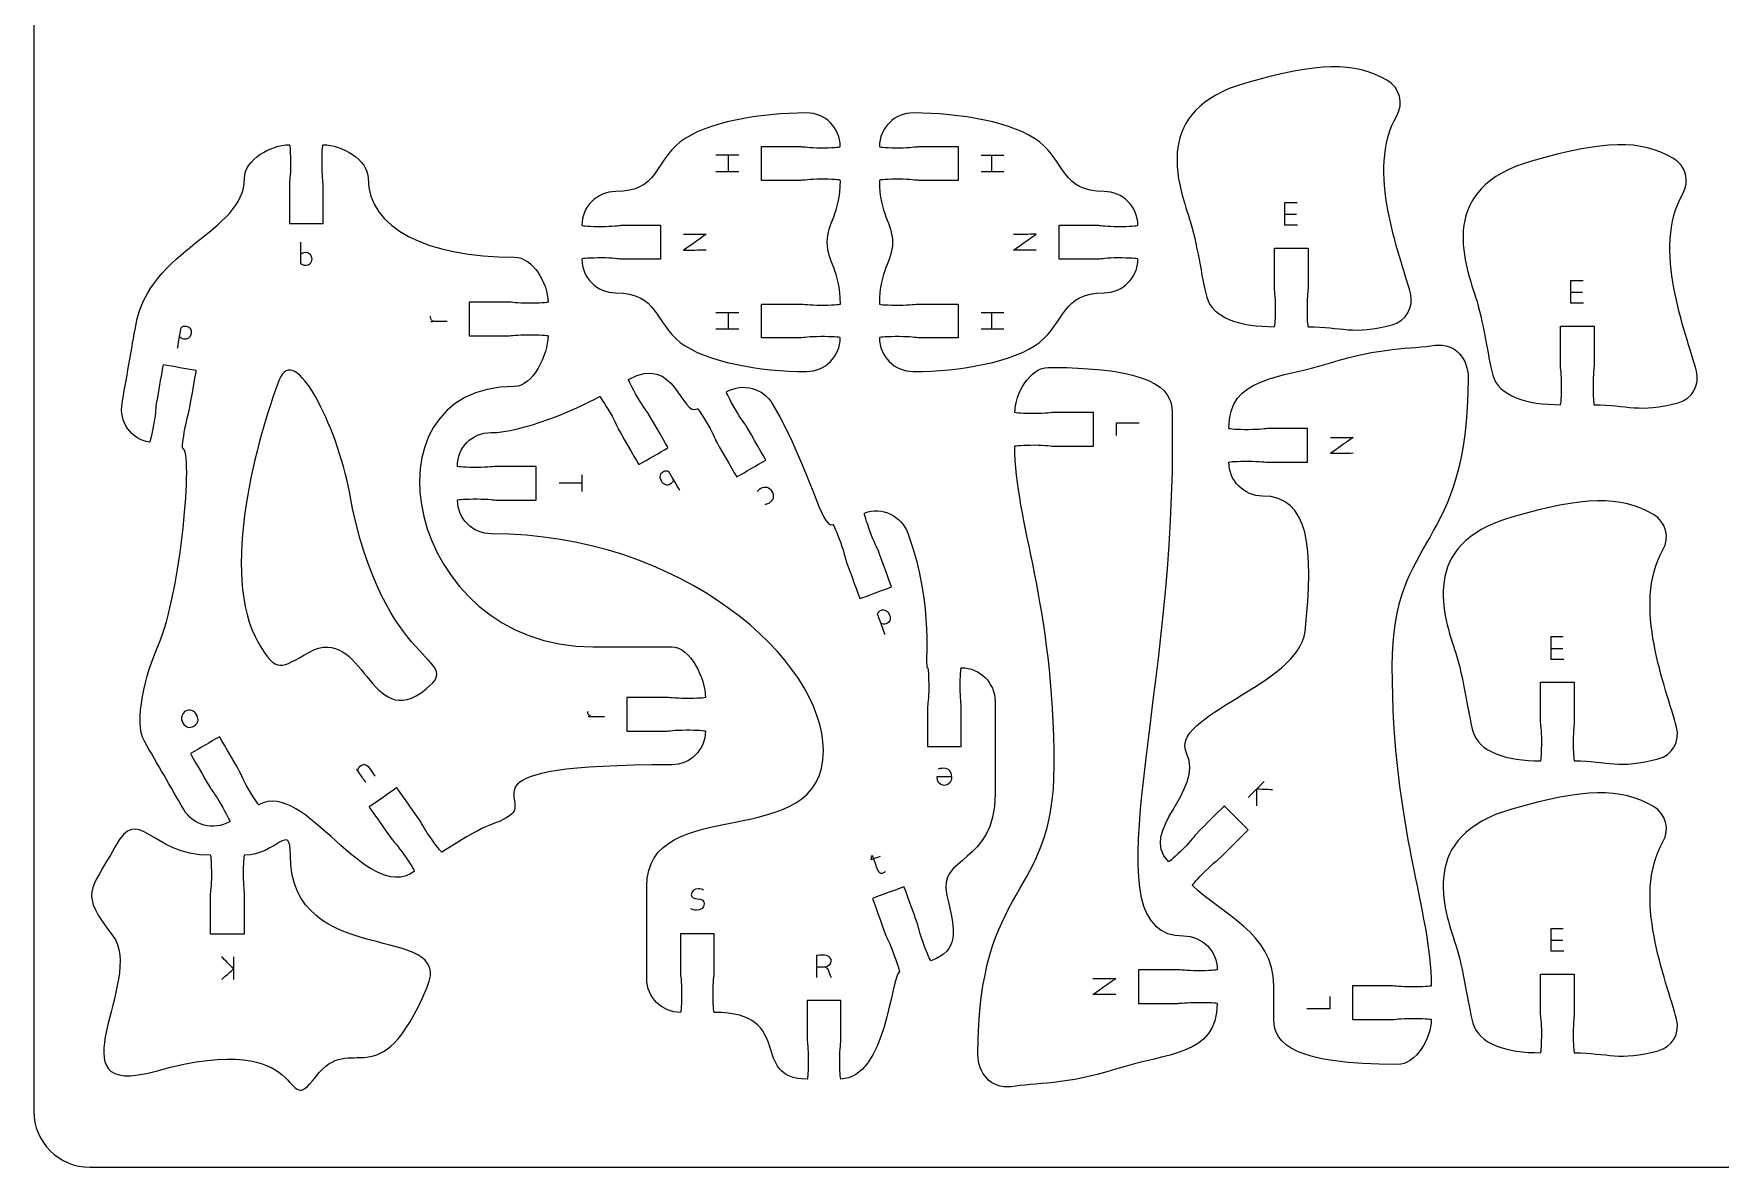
# Model space of a CAD drawing. Extents: x 0 to 300, y 0 to 300.
# Drawn here: x 0 to 150, y 0.1 to 100.9 of the extents above; entities that cross this region are included whole.
import ezdxf

# ---------------------------------------------------------------- set-up
doc = ezdxf.new("R2010")
doc.units = 0
doc.header["$MEASUREMENT"] = 0
doc.layers.add('DEFAULT', color=7, linetype='CONTINUOUS')

msp = doc.modelspace()

# ---------------------------------------------------------------- linework, layer by layer
at = {"layer": 'DEFAULT', "color": 250}
for points in [[(60.68, 90.15), (62.7, 90.15)], [(61.76, 90.15), (61.76, 88.64)], [(84.25, 90.14), (86.27, 90.14)], [(85.2, 88.64), (85.2, 90.14)], [(62.7, 88.64), (60.68, 88.64)], [(86.27, 88.64), (84.25, 88.64)], [(112.41, 83.9), (111.28, 83.9), (111.28, 85.92), (112.37, 85.92)], [(112.32, 84.85), (111.28, 84.85)], [(137.85, 76.96), (136.72, 76.96), (136.72, 78.98), (137.81, 78.98)], [(137.76, 77.91), (136.72, 77.91)], [(60.68, 76.14), (62.7, 76.14)], [(61.76, 76.14), (61.76, 74.64)], [(84.25, 76.14), (86.27, 76.14)], [(85.2, 74.64), (85.2, 76.14)], [(62.7, 74.64), (60.68, 74.64)], [(86.27, 74.64), (84.25, 74.64)], [(96.29, 65.18), (96.29, 66.31), (98.31, 66.31)], [(48.75, 61.7), (48.75, 60.2)], [(48.75, 60.95), (46.72, 60.95)], [(136.09, 45.28), (134.95, 45.28), (134.95, 47.3), (136.04, 47.3)], [(136, 46.23), (134.95, 46.23)], [(108.01, 32.98), (109.44, 34.41)], [(136.09, 19.31), (134.95, 19.31), (134.95, 21.34), (136.04, 21.34)], [(136, 20.26), (134.95, 20.26)], [(17.76, 18.82), (17.76, 16.8)], [(115.26, 15.3), (115.26, 14.18), (113.24, 14.18)]]:
    msp.add_lwpolyline(points, dxfattribs=at)
at = {"layer": 'DEFAULT', "color": 1}
for points, knots in [([(295, 0.1), (198.33, 0.1), (101.67, 0.1), (5, 0.1), (2.25, 0.1), (0, 2.35), (0, 5.1), (0, 101.77), (0, 198.43), (0, 295.1), (0, 297.85), (2.25, 300.1), (5, 300.1), (101.67, 300.1), (198.33, 300.1), (295, 300.1), (297.75, 300.1), (300, 297.85), (300, 295.1), (300, 198.43), (300, 101.77), (300, 5.1), (300, 2.35), (297.75, 0.1), (295, 0.1)], [0, 0, 0, 0, 822.047, 822.047, 822.047, 823.047, 823.047, 823.047, 1645.094, 1645.094, 1645.094, 1646.094, 1646.094, 1646.094, 2468.141, 2468.141, 2468.141, 2469.141, 2469.141, 2469.141, 3291.188, 3291.188, 3291.188, 3292.188, 3292.188, 3292.188, 3292.188]), ([(120.82, 75.04), (117.33, 74.11), (116.34, 74.87), (113.34, 74.87), (113.29, 74.87), (113.24, 75.65), (113.25, 76.62), (113.25, 77.59), (113.34, 78.2), (113.34, 78.37), (113.35, 79.24), (113.35, 81.87), (113.35, 81.87), (112.35, 81.87), (111.35, 81.87), (110.35, 81.87), (110.35, 81.87), (110.34, 79.24), (110.34, 78.37), (110.35, 78.2), (110.45, 77.59), (110.44, 76.62), (110.45, 75.66), (110.4, 74.88), (110.34, 74.87), (107.34, 74.87), (104.82, 75.65), (104.33, 77.5), (103.86, 79.24), (103.48, 82.39), (102.8, 84.44), (101.73, 87.71), (99.43, 94.16), (107.78, 96.54), (114.27, 98.39), (117.42, 98.49), (120.39, 96.77), (121.49, 96.14), (121.86, 94.74), (121.23, 93.64), (118.43, 88.78), (121.51, 81.36), (122.44, 77.86), (122.77, 76.63), (122.05, 75.37), (120.82, 75.04)], [1, 1, 1, 1, 2, 2, 2, 3, 3, 3, 4, 4, 4, 5, 5, 5, 13.498, 13.498, 13.498, 14.498, 14.498, 14.498, 15.498, 15.498, 15.498, 16.498, 16.498, 16.498, 17.498, 17.498, 17.498, 18.498, 18.498, 18.498, 19.498, 19.498, 19.498, 20.498, 20.498, 20.498, 21.498, 21.498, 21.498, 22.498, 22.498, 22.498, 23.498, 23.498, 23.498, 23.498]), ([(71.73, 90.89), (71.73, 90.84), (70.95, 90.79), (69.99, 90.79), (69.02, 90.79), (68.41, 90.89), (68.24, 90.89), (67.36, 90.89), (64.73, 90.89), (64.73, 90.89), (64.73, 89.89), (64.73, 88.89), (64.73, 87.89), (64.73, 87.89), (67.36, 87.89), (68.23, 87.89), (68.41, 87.89), (69.02, 87.99), (69.99, 87.99), (70.95, 87.99), (71.73, 87.95), (71.74, 87.89), (71.73, 84.85), (70.57, 84.11), (70.57, 82.39), (70.57, 80.67), (71.73, 79.93), (71.74, 76.89), (71.74, 76.84), (70.95, 76.79), (69.99, 76.79), (69.02, 76.79), (68.41, 76.89), (68.23, 76.89), (67.36, 76.89), (64.74, 76.89), (64.74, 76.89), (64.74, 75.89), (64.74, 74.89), (64.73, 73.89), (64.73, 73.89), (67.36, 73.89), (68.24, 73.89), (68.41, 73.89), (69.02, 73.99), (69.99, 73.99), (70.95, 73.99), (71.73, 73.95), (71.73, 73.89), (71.73, 72.23), (70.39, 70.89), (68.74, 70.89), (64.57, 70.89), (59.76, 71.73), (57.5, 73.48), (55.24, 75.23), (55.53, 77.89), (51.75, 77.89), (50.1, 77.89), (48.75, 79.23), (48.75, 80.89), (48.75, 80.94), (49.53, 80.99), (50.5, 80.99), (51.47, 80.99), (52.08, 80.89), (52.25, 80.89), (53.13, 80.89), (55.75, 80.89), (55.75, 80.89), (55.75, 81.89), (55.75, 82.89), (55.75, 83.89), (55.75, 83.89), (53.13, 83.89), (52.25, 83.89), (52.08, 83.89), (51.47, 83.79), (50.5, 83.79), (49.53, 83.79), (48.75, 83.83), (48.75, 83.89), (48.75, 85.55), (50.09, 86.89), (51.76, 86.89), (55.54, 86.89), (55.25, 89.56), (57.5, 91.31), (59.76, 93.06), (64.57, 93.89), (68.74, 93.89), (70.39, 93.89), (71.74, 92.55), (71.73, 90.89)], [1, 1, 1, 1, 2, 2, 2, 3, 3, 3, 4, 4, 4, 12.5, 12.5, 12.5, 13.5, 13.5, 13.5, 14.5, 14.5, 14.5, 15.5, 15.5, 15.5, 16.5, 16.5, 16.5, 17.5, 17.5, 17.5, 18.5, 18.5, 18.5, 19.5, 19.5, 19.5, 20.5, 20.5, 20.5, 29.007003, 29.007003, 29.007003, 30.007003, 30.007003, 30.007003, 31.007003, 31.007003, 31.007003, 32.007003, 32.007003, 32.007003, 33.007003, 33.007003, 33.007003, 34.007003, 34.007003, 34.007003, 35.007003, 35.007003, 35.007003, 36.007003, 36.007003, 36.007003, 37.007003, 37.007003, 37.007003, 38.007003, 38.007003, 38.007003, 39.007003, 39.007003, 39.007003, 47.521003, 47.521003, 47.521003, 48.521003, 48.521003, 48.521003, 49.521003, 49.521003, 49.521003, 50.521003, 50.521003, 50.521003, 51.535003, 51.535003, 51.535003, 52.535003, 52.535003, 52.535003, 53.535003, 53.535003, 53.535003, 54.535003, 54.535003, 54.535003, 54.535003]), ([(75.22, 73.89), (75.22, 73.95), (76, 73.99), (76.97, 73.99), (77.93, 73.99), (78.54, 73.89), (78.71, 73.89), (79.59, 73.89), (82.22, 73.89), (82.22, 73.89), (82.22, 74.89), (82.22, 75.89), (82.22, 76.89), (82.22, 76.89), (79.59, 76.89), (78.72, 76.89), (78.54, 76.89), (77.93, 76.79), (76.97, 76.79), (76, 76.79), (75.22, 76.83), (75.21, 76.89), (75.22, 79.93), (76.38, 80.67), (76.38, 82.39), (76.38, 84.11), (75.22, 84.85), (75.21, 87.89), (75.21, 87.95), (76, 87.99), (76.97, 87.99), (77.93, 87.99), (78.54, 87.89), (78.72, 87.89), (79.59, 87.89), (82.21, 87.89), (82.21, 87.89), (82.22, 88.89), (82.22, 89.89), (82.22, 90.89), (82.22, 90.89), (79.59, 90.89), (78.71, 90.89), (78.54, 90.89), (77.93, 90.79), (76.97, 90.79), (76, 90.79), (75.22, 90.84), (75.22, 90.89), (75.22, 92.55), (76.56, 93.89), (78.22, 93.89), (82.38, 93.89), (87.19, 93.06), (89.45, 91.31), (91.71, 89.56), (91.42, 86.89), (95.2, 86.9), (96.85, 86.9), (98.2, 85.55), (98.2, 83.9), (98.2, 83.84), (97.42, 83.79), (96.45, 83.79), (95.48, 83.79), (94.87, 83.89), (94.7, 83.89), (93.82, 83.9), (91.2, 83.9), (91.2, 83.9), (91.2, 82.89), (91.2, 81.89), (91.2, 80.89), (91.2, 80.89), (93.83, 80.89), (94.7, 80.89), (94.87, 80.89), (95.48, 80.99), (96.45, 80.99), (97.42, 80.99), (98.2, 80.95), (98.2, 80.89), (98.2, 79.24), (96.86, 77.89), (95.2, 77.89), (91.42, 77.89), (91.71, 75.23), (89.45, 73.48), (87.19, 71.73), (82.38, 70.89), (78.22, 70.89), (76.56, 70.89), (75.21, 72.23), (75.22, 73.89)], [1, 1, 1, 1, 2, 2, 2, 3, 3, 3, 4, 4, 4, 12.5, 12.5, 12.5, 13.5, 13.5, 13.5, 14.5, 14.5, 14.5, 15.5, 15.5, 15.5, 16.5, 16.5, 16.5, 17.5, 17.5, 17.5, 18.5, 18.5, 18.5, 19.5, 19.5, 19.5, 20.5, 20.5, 20.5, 29.007003, 29.007003, 29.007003, 30.007003, 30.007003, 30.007003, 31.007003, 31.007003, 31.007003, 32.007003, 32.007003, 32.007003, 33.007003, 33.007003, 33.007003, 34.007003, 34.007003, 34.007003, 35.007003, 35.007003, 35.007003, 36.007003, 36.007003, 36.007003, 37.007003, 37.007003, 37.007003, 38.007003, 38.007003, 38.007003, 39.007003, 39.007003, 39.007003, 47.521003, 47.521003, 47.521003, 48.521003, 48.521003, 48.521003, 49.521003, 49.521003, 49.521003, 50.521003, 50.521003, 50.521003, 51.535003, 51.535003, 51.535003, 52.535003, 52.535003, 52.535003, 53.535003, 53.535003, 53.535003, 54.535003, 54.535003, 54.535003, 54.535003]), ([(146.26, 68.11), (142.77, 67.17), (141.78, 67.93), (138.78, 67.93), (138.73, 67.93), (138.68, 68.72), (138.69, 69.68), (138.69, 70.65), (138.78, 71.26), (138.78, 71.44), (138.79, 72.31), (138.79, 74.93), (138.79, 74.93), (137.79, 74.93), (136.79, 74.93), (135.79, 74.93), (135.79, 74.93), (135.78, 72.31), (135.78, 71.43), (135.79, 71.26), (135.89, 70.65), (135.89, 69.68), (135.89, 68.72), (135.84, 67.95), (135.78, 67.93), (132.78, 67.93), (130.26, 68.71), (129.77, 70.57), (129.3, 72.31), (128.92, 75.45), (128.24, 77.51), (127.17, 80.77), (124.87, 87.23), (133.22, 89.61), (139.71, 91.46), (142.86, 91.55), (145.83, 89.84), (146.93, 89.2), (147.3, 87.8), (146.67, 86.7), (143.87, 81.84), (146.95, 74.42), (147.88, 70.92), (148.21, 69.69), (147.49, 68.43), (146.26, 68.11)], [1, 1, 1, 1, 2, 2, 2, 3, 3, 3, 4, 4, 4, 5, 5, 5, 13.499, 13.499, 13.499, 14.499, 14.499, 14.499, 15.499, 15.499, 15.499, 16.499, 16.499, 16.499, 17.499, 17.499, 17.499, 18.499, 18.499, 18.499, 19.499, 19.499, 19.499, 20.499, 20.499, 20.499, 21.499, 21.499, 21.499, 22.499, 22.499, 22.499, 23.499, 23.499, 23.499, 23.499]), ([(10.29, 64.59), (10.35, 64.59), (10.52, 65.35), (10.69, 66.3), (10.86, 67.25), (10.86, 67.87), (10.9, 68.04), (11.05, 68.9), (11.5, 71.48), (11.5, 71.48), (12.49, 71.31), (13.47, 71.14), (14.46, 70.97), (14.46, 70.97), (14, 68.38), (13.85, 67.52), (13.82, 67.35), (13.62, 66.76), (13.45, 65.81), (13.28, 64.86), (13.19, 64.08), (13.24, 64.07), (14.24, 63.9), (13.08, 51.08), (11.09, 46.58), (9.96, 44.03), (8.86, 39.69), (9.84, 38), (11, 35.98), (12.17, 33.96), (13.34, 31.93), (14.17, 30.5), (16, 30.01), (17.43, 30.84), (17.48, 30.87), (17.13, 31.56), (16.65, 32.4), (16.16, 33.24), (15.77, 33.72), (15.68, 33.87), (15.25, 34.63), (13.93, 36.9), (13.93, 36.9), (14.8, 37.4), (15.67, 37.9), (16.53, 38.4), (16.53, 38.4), (17.85, 36.13), (18.28, 35.37), (18.37, 35.22), (18.59, 34.64), (19.07, 33.8), (19.55, 32.96), (19.98, 32.31), (20.03, 32.34), (24.14, 34.71), (29.53, 23.4), (33.85, 26.41), (33.9, 26.45), (33.49, 27.11), (32.93, 27.91), (32.38, 28.7), (31.95, 29.14), (31.85, 29.28), (31.35, 30), (29.84, 32.15), (29.84, 32.15), (30.66, 32.72), (31.48, 33.29), (32.3, 33.87), (32.3, 33.87), (33.8, 31.72), (34.31, 31), (34.41, 30.86), (34.67, 30.3), (35.23, 29.51), (35.78, 28.72), (36.27, 28.1), (36.31, 28.14), (41.11, 31.21), (40.6, 30.28), (42.32, 31.37), (44.54, 32.79), (37.18, 35.9), (56.74, 35.9), (58.39, 35.9), (59.74, 37.24), (59.74, 38.9), (59.74, 38.95), (58.96, 39), (57.99, 39), (57.02, 39), (56.41, 38.9), (56.24, 38.9), (55.07, 38.9), (53.91, 38.9), (52.74, 38.9), (52.74, 39.9), (52.74, 40.9), (52.74, 41.9), (53.91, 41.9), (55.07, 41.9), (56.24, 41.9), (56.41, 41.9), (57.02, 41.8), (57.99, 41.8), (58.96, 41.8), (59.74, 41.84), (59.74, 41.9), (59.74, 43.56), (58.39, 46.4), (56.74, 46.4), (54.4, 46.4), (52.07, 46.4), (49.74, 46.4), (32.96, 46.4), (28.74, 69.56), (42.74, 69.56), (44.4, 69.56), (45.74, 72.4), (45.74, 74.06), (45.74, 74.12), (44.95, 74.16), (43.99, 74.16), (43.02, 74.16), (42.41, 74.06), (42.24, 74.06), (41.07, 74.06), (39.9, 74.06), (38.74, 74.06), (38.74, 75.06), (38.74, 76.06), (38.74, 77.06), (39.9, 77.06), (41.07, 77.06), (42.24, 77.06), (42.41, 77.06), (43.02, 76.96), (43.99, 76.96), (44.95, 76.96), (45.74, 77.01), (45.74, 77.06), (45.74, 78.72), (44.4, 81.06), (42.74, 81.06), (35, 81.06), (29.74, 83.64), (29.74, 88.06), (29.74, 89.72), (27.4, 91.06), (25.74, 91.06), (25.68, 91.06), (25.64, 90.28), (25.64, 89.31), (25.64, 88.34), (25.74, 87.73), (25.74, 87.56), (25.74, 86.39), (25.74, 85.23), (25.74, 84.06), (24.74, 84.06), (23.74, 84.06), (22.74, 84.06), (22.74, 85.23), (22.74, 86.39), (22.74, 87.56), (22.74, 87.73), (22.84, 88.34), (22.84, 89.31), (22.84, 90.28), (22.79, 91.06), (22.74, 91.06), (21.08, 91.06), (18.74, 89.72), (18.74, 88.06), (18.74, 83.24), (10.28, 81.86), (9.07, 74.96), (8.77, 73.24), (8.16, 69.79), (7.86, 68.07), (7.57, 66.43), (8.65, 64.88), (10.29, 64.59)], [1, 1, 1, 1, 2, 2, 2, 3, 3, 3, 4, 4, 4, 12.507955, 12.507955, 12.507955, 13.507955, 13.507955, 13.507955, 14.507955, 14.507955, 14.507955, 15.507955, 15.507955, 15.507955, 16.507955, 16.507955, 16.507955, 17.507955, 17.507955, 17.507955, 37.354932, 37.354932, 37.354932, 38.354932, 38.354932, 38.354932, 39.354932, 39.354932, 39.354932, 40.354932, 40.354932, 40.354932, 41.354932, 41.354932, 41.354932, 49.86754, 49.86754, 49.86754, 50.86754, 50.86754, 50.86754, 51.86754, 51.86754, 51.86754, 52.86754, 52.86754, 52.86754, 53.86754, 53.86754, 53.86754, 54.86754, 54.86754, 54.86754, 55.86754, 55.86754, 55.86754, 56.86754, 56.86754, 56.86754, 65.377476, 65.377476, 65.377476, 66.377476, 66.377476, 66.377476, 67.377476, 67.377476, 67.377476, 68.377476, 68.377476, 68.377476, 69.377476, 69.377476, 69.377476, 70.377476, 70.377476, 70.377476, 71.377476, 71.377476, 71.377476, 72.377476, 72.377476, 72.377476, 73.377476, 73.377476, 73.377476, 83.297476, 83.297476, 83.297476, 91.807476, 91.807476, 91.807476, 101.727476, 101.727476, 101.727476, 102.727476, 102.727476, 102.727476, 103.727476, 103.727476, 103.727476, 104.727476, 104.727476, 104.727476, 124.567476, 124.567476, 124.567476, 125.567476, 125.567476, 125.567476, 126.567476, 126.567476, 126.567476, 127.567476, 127.567476, 127.567476, 128.567476, 128.567476, 128.567476, 138.487476, 138.487476, 138.487476, 146.987476, 146.987476, 146.987476, 156.907476, 156.907476, 156.907476, 157.907476, 157.907476, 157.907476, 158.907476, 158.907476, 158.907476, 159.907476, 159.907476, 159.907476, 160.907476, 160.907476, 160.907476, 161.907476, 161.907476, 161.907476, 162.907476, 162.907476, 162.907476, 163.907476, 163.907476, 163.907476, 173.827476, 173.827476, 173.827476, 182.337476, 182.337476, 182.337476, 192.257476, 192.257476, 192.257476, 193.257476, 193.257476, 193.257476, 194.257476, 194.257476, 194.257476, 195.257476, 195.257476, 195.257476, 196.257476, 196.257476, 196.257476, 197.257476, 197.257476, 197.257476, 198.257476, 198.257476, 198.257476, 198.257476]), ([(21.83, 70.14), (23.18, 73.62), (26.99, 66.02), (28.07, 60.18), (31.07, 43.97), (38.47, 45.6), (34.91, 42.66), (29.84, 38.49), (29.37, 48.64), (24.47, 45.9), (21.96, 44.5), (21.62, 43.99), (20, 46.72), (16.41, 52.78), (19.98, 65.37), (21.83, 70.14)], [1, 1, 1, 1, 2, 2, 2, 3, 3, 3, 4, 4, 4, 5, 5, 5, 6, 6, 6, 6]), ([(50.31, 68.67), (48.24, 67.47), (43.34, 65.45), (40.69, 65.45), (38.92, 65.45), (37.69, 64.11), (37.69, 62.45), (37.69, 62.4), (38.47, 62.35), (39.44, 62.35), (40.41, 62.35), (41.02, 62.45), (41.19, 62.45), (42.36, 62.45), (43.53, 62.45), (44.69, 62.45), (44.69, 61.45), (44.69, 60.45), (44.69, 59.45), (43.53, 59.45), (42.36, 59.45), (41.19, 59.45), (41.02, 59.45), (40.41, 59.55), (39.44, 59.55), (38.47, 59.55), (37.69, 59.51), (37.69, 59.45), (37.69, 57.79), (39.04, 56.45), (40.69, 56.45), (57.69, 56.45), (70.23, 45.19), (70.23, 37.17), (70.23, 27.79), (54.52, 33.6), (54.52, 25.05), (54.52, 22.33), (54.52, 19.6), (54.52, 16.88), (54.52, 15.22), (55.87, 13.88), (57.52, 13.88), (57.58, 13.88), (57.62, 14.67), (57.62, 15.63), (57.62, 16.6), (57.52, 17.21), (57.52, 17.38), (57.52, 18.55), (57.52, 19.71), (57.52, 20.88), (58.52, 20.88), (59.52, 20.88), (60.52, 20.88), (60.52, 19.71), (60.52, 18.55), (60.52, 17.38), (60.52, 17.21), (60.42, 16.6), (60.42, 15.63), (60.42, 14.67), (60.47, 13.88), (60.52, 13.88), (67.83, 13.88), (63.56, 7.94), (68.79, 7.94), (68.84, 7.94), (68.89, 8.72), (68.89, 9.69), (68.89, 10.66), (68.79, 11.27), (68.79, 11.44), (68.79, 12.32), (68.79, 14.94), (68.79, 14.94), (69.79, 14.94), (70.79, 14.94), (71.79, 14.94), (71.79, 14.94), (71.79, 12.32), (71.79, 11.44), (71.79, 11.27), (71.69, 10.66), (71.69, 9.69), (71.69, 8.72), (71.73, 7.94), (71.79, 7.94), (75.76, 7.94), (76.31, 17.2), (76.98, 17.45), (77.03, 17.46), (76.81, 18.21), (76.48, 19.12), (76.15, 20.03), (75.84, 20.57), (75.78, 20.73), (75.48, 21.56), (74.59, 24.02), (74.59, 24.02), (75.53, 24.36), (76.47, 24.71), (77.41, 25.05), (77.41, 25.05), (78.31, 22.58), (78.6, 21.76), (78.66, 21.59), (78.78, 20.99), (79.11, 20.08), (79.44, 19.17), (79.75, 18.45), (79.8, 18.47), (82.26, 19.36), (82.02, 20.98), (81.21, 24.29), (80.33, 27.88), (85.5, 26.96), (85.5, 33.31), (85.5, 36.05), (85.5, 38.79), (85.5, 41.54), (85.5, 43.19), (84.16, 44.54), (82.5, 44.54), (82.44, 44.54), (82.4, 43.75), (82.4, 42.79), (82.4, 41.82), (82.5, 41.21), (82.5, 41.04), (82.5, 39.87), (82.5, 38.7), (82.5, 37.54), (81.5, 37.54), (80.5, 37.54), (79.5, 37.54), (79.5, 38.7), (79.5, 39.87), (79.5, 41.04), (79.5, 41.21), (79.6, 41.82), (79.6, 42.79), (79.6, 43.75), (79.55, 44.54), (79.5, 44.54), (79.13, 44.54), (80.18, 49.79), (77.74, 56.51), (77.17, 58.06), (75.45, 58.87), (73.89, 58.3), (73.84, 58.28), (74.07, 57.53), (74.4, 56.62), (74.73, 55.71), (75.03, 55.17), (75.09, 55.01), (75.39, 54.19), (76.29, 51.72), (76.29, 51.72), (75.35, 51.38), (74.41, 51.03), (73.47, 50.69), (73.47, 50.69), (72.57, 53.16), (72.27, 53.98), (72.21, 54.14), (72.1, 54.75), (71.77, 55.66), (71.43, 56.57), (71.13, 57.29), (71.07, 57.27), (70.01, 56.88), (69.22, 61.92), (65.72, 67.98), (64.89, 69.41), (63.06, 69.91), (61.62, 69.08), (61.57, 69.05), (61.92, 68.35), (62.41, 67.51), (62.89, 66.67), (63.28, 66.2), (63.37, 66.04), (63.81, 65.29), (65.12, 63.01), (65.12, 63.01), (64.25, 62.51), (63.39, 62.01), (62.52, 61.51), (62.52, 61.51), (61.21, 63.79), (60.77, 64.54), (60.68, 64.7), (60.47, 65.27), (59.98, 66.11), (59.5, 66.95), (59.07, 67.6), (59.02, 67.58), (57.59, 66.75), (57.06, 72.57), (52.91, 70.17), (52.86, 70.14), (53.21, 69.44), (53.7, 68.61), (54.18, 67.77), (54.57, 67.29), (54.66, 67.14), (55.1, 66.38), (56.41, 64.11), (56.41, 64.11), (55.55, 63.61), (54.68, 63.11), (53.81, 62.61), (53.81, 62.61), (52.5, 64.88), (52.06, 65.64), (51.97, 65.79), (51.76, 66.37), (51.27, 67.2), (50.79, 68.04), (50.36, 68.7), (50.31, 68.67)], [1, 1, 1, 1, 2, 2, 2, 3, 3, 3, 4, 4, 4, 5, 5, 5, 14.92, 14.92, 14.92, 23.42, 23.42, 23.42, 33.34, 33.34, 33.34, 34.34, 34.34, 34.34, 35.34, 35.34, 35.34, 36.34, 36.34, 36.34, 37.34, 37.34, 37.34, 38.34, 38.34, 38.34, 61.49, 61.49, 61.49, 62.49, 62.49, 62.49, 63.49, 63.49, 63.49, 64.49, 64.49, 64.49, 74.41, 74.41, 74.41, 82.91, 82.91, 82.91, 92.83, 92.83, 92.83, 93.83, 93.83, 93.83, 94.83, 94.83, 94.83, 95.83, 95.83, 95.83, 96.83, 96.83, 96.83, 97.83, 97.83, 97.83, 98.83, 98.83, 98.83, 107.33, 107.33, 107.33, 108.33, 108.33, 108.33, 109.33, 109.33, 109.33, 110.33, 110.33, 110.33, 111.33, 111.33, 111.33, 112.33, 112.33, 112.33, 113.33, 113.33, 113.33, 114.33, 114.33, 114.33, 122.833423, 122.833423, 122.833423, 123.833423, 123.833423, 123.833423, 124.833423, 124.833423, 124.833423, 125.833423, 125.833423, 125.833423, 126.833423, 126.833423, 126.833423, 127.833423, 127.833423, 127.833423, 151.153423, 151.153423, 151.153423, 152.153423, 152.153423, 152.153423, 153.153423, 153.153423, 153.153423, 154.153423, 154.153423, 154.153423, 164.073423, 164.073423, 164.073423, 172.573423, 172.573423, 172.573423, 182.493423, 182.493423, 182.493423, 183.493423, 183.493423, 183.493423, 184.493423, 184.493423, 184.493423, 185.493423, 185.493423, 185.493423, 186.493423, 186.493423, 186.493423, 187.493423, 187.493423, 187.493423, 188.493423, 188.493423, 188.493423, 189.493423, 189.493423, 189.493423, 198.006243, 198.006243, 198.006243, 199.006243, 199.006243, 199.006243, 200.006243, 200.006243, 200.006243, 201.006243, 201.006243, 201.006243, 202.006243, 202.006243, 202.006243, 203.006243, 203.006243, 203.006243, 204.006243, 204.006243, 204.006243, 205.006243, 205.006243, 205.006243, 206.006243, 206.006243, 206.006243, 214.50519, 214.50519, 214.50519, 215.50519, 215.50519, 215.50519, 216.50519, 216.50519, 216.50519, 217.50519, 217.50519, 217.50519, 218.50519, 218.50519, 218.50519, 219.50519, 219.50519, 219.50519, 220.50519, 220.50519, 220.50519, 221.50519, 221.50519, 221.50519, 230.00887, 230.00887, 230.00887, 231.00887, 231.00887, 231.00887, 232.00887, 232.00887, 232.00887, 233.00887, 233.00887, 233.00887, 233.00887]), ([(127.58, 70.35), (127.58, 71.94), (126.49, 73.46), (124.63, 73.22), (122.64, 72.91), (119.55, 73.02), (115.34, 71.67), (110.82, 70.2), (106.3, 70.51), (106.3, 65.81), (106.3, 65.76), (107.08, 65.71), (108.05, 65.71), (109.01, 65.71), (109.62, 65.81), (109.8, 65.81), (110.96, 65.81), (112.13, 65.81), (113.3, 65.81), (113.3, 64.81), (113.3, 63.81), (113.3, 62.81), (112.13, 62.81), (110.96, 62.81), (109.8, 62.81), (109.62, 62.81), (109.01, 62.91), (108.05, 62.91), (107.08, 62.91), (106.3, 62.87), (106.3, 62.81), (106.3, 61.16), (107.64, 59.81), (109.29, 59.81), (113.44, 59.81), (113.88, 55.22), (113.07, 47.76), (112.54, 43.01), (100.92, 40.29), (102.54, 36.93), (104.15, 33.57), (98.19, 30.03), (100.94, 27.29), (100.98, 27.25), (101.56, 27.77), (102.25, 28.45), (102.93, 29.14), (103.29, 29.64), (103.41, 29.76), (104.03, 30.38), (105.89, 32.24), (105.89, 32.24), (106.59, 31.53), (107.3, 30.82), (108.01, 30.11), (108.01, 30.11), (106.15, 28.26), (105.53, 27.64), (105.41, 27.52), (104.91, 27.16), (104.23, 26.47), (103.54, 25.79), (103.02, 25.2), (103.06, 25.16), (105.62, 22.61), (110.29, 20.98), (110.29, 16.24), (110.29, 15.24), (110.29, 14.24), (110.29, 13.24), (110.29, 11.03), (112.23, 9.24), (121.29, 9.24), (122.95, 9.24), (124.29, 11.58), (124.29, 13.24), (124.29, 13.3), (123.51, 13.34), (122.54, 13.34), (121.58, 13.34), (120.97, 13.24), (120.8, 13.24), (119.63, 13.24), (118.46, 13.24), (117.3, 13.24), (117.3, 14.24), (117.3, 15.24), (117.3, 16.24), (118.46, 16.24), (119.63, 16.24), (120.8, 16.24), (120.97, 16.24), (121.58, 16.14), (122.54, 16.14), (123.51, 16.14), (124.29, 16.19), (124.29, 16.24), (124.29, 23), (120.8, 30.1), (120.8, 44.67), (120.8, 56.62), (127.58, 54.89), (127.58, 70.35)], [1, 1, 1, 1, 2, 2, 2, 3, 3, 3, 4, 4, 4, 5, 5, 5, 6, 6, 6, 15.92, 15.92, 15.92, 24.42, 24.42, 24.42, 34.34, 34.34, 34.34, 35.34, 35.34, 35.34, 36.34, 36.34, 36.34, 37.34, 37.34, 37.34, 38.34, 38.34, 38.34, 39.34, 39.34, 39.34, 40.34, 40.34, 40.34, 41.34, 41.34, 41.34, 42.34, 42.34, 42.34, 43.34, 43.34, 43.34, 51.853566, 51.853566, 51.853566, 52.853566, 52.853566, 52.853566, 53.853566, 53.853566, 53.853566, 54.853566, 54.853566, 54.853566, 55.853566, 55.853566, 55.853566, 64.363566, 64.363566, 64.363566, 65.363566, 65.363566, 65.363566, 66.363566, 66.363566, 66.363566, 67.363566, 67.363566, 67.363566, 68.363566, 68.363566, 68.363566, 78.283566, 78.283566, 78.283566, 86.793566, 86.793566, 86.793566, 96.713566, 96.713566, 96.713566, 97.713566, 97.713566, 97.713566, 98.713566, 98.713566, 98.713566, 99.713566, 99.713566, 99.713566, 100.713566, 100.713566, 100.713566, 100.713566]), ([(83.98, 10.14), (83.98, 8.55), (85.07, 7.03), (86.93, 7.27), (88.91, 7.58), (92.01, 7.46), (96.21, 8.82), (100.74, 10.29), (105.26, 9.98), (105.26, 14.68), (105.26, 14.73), (104.48, 14.77), (103.51, 14.77), (102.54, 14.77), (101.94, 14.68), (101.76, 14.68), (100.59, 14.68), (99.43, 14.68), (98.26, 14.68), (98.26, 15.68), (98.26, 16.67), (98.26, 17.67), (99.43, 17.67), (100.59, 17.67), (101.76, 17.67), (101.94, 17.67), (102.54, 17.58), (103.51, 17.58), (104.48, 17.58), (105.26, 17.62), (105.26, 17.67), (105.26, 19.33), (103.92, 20.68), (102.26, 20.68), (93.72, 20.68), (101.26, 40.16), (101.26, 64.24), (101.26, 65.25), (101.26, 66.25), (101.26, 67.25), (101.26, 69.46), (99.33, 71.25), (90.26, 71.25), (88.61, 71.25), (87.26, 68.9), (87.26, 67.25), (87.26, 67.19), (88.04, 67.14), (89.01, 67.14), (89.98, 67.14), (90.59, 67.25), (90.76, 67.25), (91.93, 67.25), (93.09, 67.25), (94.26, 67.25), (94.26, 66.25), (94.26, 65.25), (94.26, 64.24), (93.09, 64.24), (91.93, 64.24), (90.76, 64.24), (90.59, 64.24), (89.98, 64.35), (89.01, 64.35), (88.04, 64.35), (87.26, 64.3), (87.26, 64.24), (87.26, 57.49), (90.76, 50.39), (90.76, 35.82), (90.76, 23.87), (83.98, 25.6), (83.98, 10.14)], [1, 1, 1, 1, 2, 2, 2, 3, 3, 3, 4, 4, 4, 5, 5, 5, 6, 6, 6, 15.92, 15.92, 15.92, 24.42, 24.42, 24.42, 34.34, 34.34, 34.34, 35.34, 35.34, 35.34, 36.34, 36.34, 36.34, 37.34, 37.34, 37.34, 38.34, 38.34, 38.34, 46.85, 46.85, 46.85, 47.85, 47.85, 47.85, 48.85, 48.85, 48.85, 49.85, 49.85, 49.85, 50.85, 50.85, 50.85, 60.77, 60.77, 60.77, 69.28, 69.28, 69.28, 79.2, 79.2, 79.2, 80.2, 80.2, 80.2, 81.2, 81.2, 81.2, 82.2, 82.2, 82.2, 83.2, 83.2, 83.2, 83.2]), ([(144.49, 36.43), (141, 35.49), (140.02, 36.25), (137.02, 36.25), (136.96, 36.25), (136.92, 37.04), (136.92, 38), (136.92, 38.97), (137.02, 39.58), (137.02, 39.76), (137.02, 40.63), (137.02, 43.25), (137.02, 43.25), (136.02, 43.25), (135.02, 43.25), (134.02, 43.25), (134.02, 43.25), (134.02, 40.63), (134.02, 39.75), (134.02, 39.58), (134.12, 38.97), (134.12, 38), (134.12, 37.04), (134.07, 36.27), (134.02, 36.25), (131.02, 36.25), (128.5, 37.03), (128, 38.89), (127.53, 40.62), (127.15, 43.77), (126.48, 45.83), (125.4, 49.09), (123.1, 55.55), (131.46, 57.93), (137.94, 59.78), (141.09, 59.87), (144.06, 58.16), (145.16, 57.52), (145.54, 56.12), (144.9, 55.02), (142.1, 50.16), (145.18, 42.74), (146.12, 39.24), (146.45, 38.01), (145.72, 36.75), (144.49, 36.43)], [1, 1, 1, 1, 2, 2, 2, 3, 3, 3, 4, 4, 4, 5, 5, 5, 13.498, 13.498, 13.498, 14.498, 14.498, 14.498, 15.498, 15.498, 15.498, 16.498, 16.498, 16.498, 17.498, 17.498, 17.498, 18.498, 18.498, 18.498, 19.498, 19.498, 19.498, 20.498, 20.498, 20.498, 21.498, 21.498, 21.498, 22.498, 22.498, 22.498, 23.498, 23.498, 23.498, 23.498]), ([(144.49, 10.46), (141, 9.52), (140.02, 10.28), (137.02, 10.28), (136.96, 10.28), (136.92, 11.07), (136.92, 12.04), (136.92, 13), (137.02, 13.61), (137.02, 13.79), (137.02, 14.66), (137.02, 17.28), (137.02, 17.28), (136.02, 17.28), (135.02, 17.28), (134.02, 17.28), (134.02, 17.28), (134.02, 14.66), (134.02, 13.78), (134.02, 13.61), (134.12, 13), (134.12, 12.03), (134.12, 11.07), (134.07, 10.3), (134.02, 10.29), (131.02, 10.28), (128.5, 11.07), (128, 12.92), (127.53, 14.66), (127.15, 17.81), (126.48, 19.86), (125.4, 23.12), (123.1, 29.58), (131.46, 31.96), (137.94, 33.81), (141.09, 33.9), (144.06, 32.19), (145.16, 31.55), (145.54, 30.15), (144.9, 29.05), (142.1, 24.19), (145.18, 16.77), (146.12, 13.27), (146.45, 12.04), (145.72, 10.78), (144.49, 10.46)], [1, 1, 1, 1, 2, 2, 2, 3, 3, 3, 4, 4, 4, 5, 5, 5, 13.498, 13.498, 13.498, 14.498, 14.498, 14.498, 15.498, 15.498, 15.498, 16.498, 16.498, 16.498, 17.498, 17.498, 17.498, 18.498, 18.498, 18.498, 19.498, 19.498, 19.498, 20.498, 20.498, 20.498, 21.498, 21.498, 21.498, 22.498, 22.498, 22.498, 23.498, 23.498, 23.498, 23.498]), ([(7.21, 28.58), (9.39, 32.57), (10.26, 27.85), (15.73, 27.85), (15.79, 27.85), (15.83, 27.07), (15.83, 26.1), (15.83, 25.13), (15.73, 24.52), (15.73, 24.35), (15.73, 23.18), (15.73, 22.02), (15.73, 20.85), (16.73, 20.85), (17.73, 20.85), (18.73, 20.85), (18.73, 22.02), (18.73, 23.18), (18.73, 24.35), (18.73, 24.52), (18.63, 25.13), (18.63, 26.1), (18.63, 27.07), (18.68, 27.85), (18.73, 27.85), (21.6, 27.85), (22.83, 30.95), (22.83, 27.85), (22.83, 17.58), (37.49, 22), (35, 16.13), (30.68, 5.92), (28.29, 12.39), (25.09, 8.16), (21.88, 3.91), (25.09, 12.64), (10.88, 8.66), (1.28, 5.97), (10.01, 16.88), (7.02, 20.72), (4.03, 24.57), (5.02, 24.6), (7.21, 28.58)], [1, 1, 1, 1, 2, 2, 2, 3, 3, 3, 4, 4, 4, 13.92, 13.92, 13.92, 22.42, 22.42, 22.42, 32.34, 32.34, 32.34, 33.34, 33.34, 33.34, 34.34, 34.34, 34.34, 35.34, 35.34, 35.34, 36.34, 36.34, 36.34, 37.34, 37.34, 37.34, 38.34, 38.34, 38.34, 39.34, 39.34, 39.34, 40.34, 40.34, 40.34, 40.34])]:
    msp.add_open_spline(points, degree=3, knots=knots, dxfattribs=at)
at = {"layer": 'DEFAULT', "color": 250}
for points, knots in [([(57.78, 83.09), (58.46, 83.09), (59.13, 83.09), (59.8, 83.09), (59.8, 83.09), (57.99, 81.78), (57.78, 81.68), (58.46, 81.69), (59.13, 81.7), (59.8, 81.71)], [0, 0, 0, 0, 5.729, 5.729, 5.729, 6.729, 6.729, 6.729, 12.458404, 12.458404, 12.458404, 12.458404]), ([(89.17, 81.69), (88.49, 81.69), (87.82, 81.69), (87.15, 81.69), (87.15, 81.69), (88.96, 83), (89.17, 83.1), (88.49, 83.09), (87.82, 83.08), (87.15, 83.08)], [0, 0, 0, 0, 5.729, 5.729, 5.729, 6.729, 6.729, 6.729, 12.458404, 12.458404, 12.458404, 12.458404]), ([(23.75, 81.32), (23.82, 81.43), (23.99, 81.5), (24.15, 81.5), (24.45, 81.5), (24.72, 81.3), (24.72, 80.89), (24.72, 80.55), (24.5, 80.31), (24.19, 80.31), (23.99, 80.31), (23.84, 80.4), (23.75, 80.53), (23.75, 80.67), (23.75, 82.39), (23.75, 82.39)], [0, 0, 0, 0, 1, 1, 1, 2, 2, 2, 3, 3, 3, 4, 4, 4, 5, 5, 5, 5]), ([(35.61, 75.33), (35.41, 75.39), (35.29, 75.55), (35.29, 75.73), (35.29, 75.76), (35.29, 75.78), (35.3, 75.8)], [0, 0, 0, 0, 1, 1, 1, 2, 2, 2, 2]), ([(36.77, 75.33), (36.44, 75.33), (36.11, 75.33), (35.77, 75.33), (35.6, 75.33), (35.46, 75.32), (35.32, 75.31)], [0, 0, 0, 0, 2.83, 2.83, 2.83, 3.83, 3.83, 3.83, 3.83]), ([(12.79, 72.95), (12.79, 72.95), (13.09, 74.65), (13.11, 74.78), (13.22, 74.9), (13.38, 74.96), (13.59, 74.92), (13.88, 74.87), (14.07, 74.6), (14.01, 74.26), (13.94, 73.86), (13.63, 73.71), (13.34, 73.76), (13.18, 73.79), (13.03, 73.89), (12.97, 74.01)], [0, 0, 0, 0, 1, 1, 1, 2, 2, 2, 3, 3, 3, 4, 4, 4, 5, 5, 5, 5]), ([(115.33, 65.02), (116, 65.02), (116.67, 65.02), (117.35, 65.02), (117.35, 65.02), (115.53, 63.71), (115.33, 63.61), (116, 63.62), (116.67, 63.63), (117.35, 63.64)], [0, 0, 0, 0, 5.728, 5.728, 5.728, 6.728, 6.728, 6.728, 12.456404, 12.456404, 12.456404, 12.456404]), ([(56.88, 61.28), (56.88, 61.11), (56.79, 60.96), (56.61, 60.86), (56.34, 60.7), (56.02, 60.81), (55.83, 61.13), (55.61, 61.51), (55.75, 61.85), (56, 61.99), (56.16, 62.09), (56.3, 62.09), (56.47, 62), (56.51, 61.91), (57.43, 60.33), (57.43, 60.33)], [0, 0, 0, 0, 1.003053, 1.003053, 1.003053, 2.006106, 2.006106, 2.006106, 3.009159, 3.009159, 3.009159, 4.012211, 4.012211, 4.012211, 5.015264, 5.015264, 5.015264, 5.015264]), ([(64.35, 60.22), (64.39, 60.28), (64.5, 60.4), (64.67, 60.5), (65.05, 60.72), (65.44, 60.6), (65.66, 60.22), (65.89, 59.83), (65.78, 59.4), (65.37, 59.16), (65.24, 59.08), (65.1, 59.05), (65.02, 59.04)], [0, 0, 0, 0, 1, 1, 1, 2, 2, 2, 3, 3, 3, 4, 4, 4, 4]), ([(75.71, 47.48), (75.71, 47.48), (75.09, 49.2), (75.05, 49.29), (75.09, 49.48), (75.18, 49.58), (75.36, 49.65), (75.63, 49.75), (75.97, 49.64), (76.12, 49.22), (76.25, 48.87), (76.13, 48.56), (75.83, 48.45), (75.63, 48.38), (75.46, 48.41), (75.34, 48.51)], [0, 0, 0, 0, 1.002973, 1.002973, 1.002973, 2.005946, 2.005946, 2.005946, 3.00892, 3.00892, 3.00892, 4.011893, 4.011893, 4.011893, 5.014866, 5.014866, 5.014866, 5.014866]), ([(14.49, 40.36), (14.76, 39.9), (14.55, 39.51), (14.25, 39.33), (13.91, 39.13), (13.5, 39.23), (13.27, 39.63), (13.03, 40.05), (13.16, 40.46), (13.51, 40.66), (13.87, 40.86), (14.27, 40.74), (14.49, 40.36)], [0, 0, 0, 0, 1, 1, 1, 2, 2, 2, 3, 3, 3, 4, 4, 4, 4]), ([(49.61, 40.17), (49.41, 40.23), (49.29, 40.39), (49.29, 40.57), (49.29, 40.6), (49.29, 40.62), (49.3, 40.65)], [0, 0, 0, 0, 1, 1, 1, 2, 2, 2, 2]), ([(50.77, 40.17), (50.44, 40.17), (50.11, 40.17), (49.78, 40.17), (49.61, 40.17), (49.46, 40.17), (49.32, 40.16)], [0, 0, 0, 0, 2.83, 2.83, 2.83, 3.83, 3.83, 3.83, 3.83]), ([(28.84, 35.33), (28.82, 35.48), (28.88, 35.69), (29.08, 35.83), (29.25, 35.94), (29.57, 36.02), (29.86, 35.61), (30.02, 35.38), (30.19, 35.14), (30.35, 34.9)], [0, 0, 0, 0, 1, 1, 1, 2, 2, 2, 4.456303, 4.456303, 4.456303, 4.456303]), ([(29.54, 34.34), (29.34, 34.63), (29.14, 34.91), (28.93, 35.2), (28.85, 35.33), (28.77, 35.42), (28.7, 35.52)], [0, 0, 0, 0, 3.000601, 3.000601, 3.000601, 4.000601, 4.000601, 4.000601, 4.000601]), ([(81.64, 34.85), (81.64, 34.42), (81.38, 34.07), (80.96, 34.07), (80.48, 34.07), (80.36, 34.49), (80.36, 34.76), (80.36, 34.81), (80.36, 34.82), (80.36, 34.85), (80.79, 34.85), (81.21, 34.85), (81.64, 34.85), (81.64, 35.29), (81.37, 35.59), (80.92, 35.59), (80.69, 35.59), (80.53, 35.54), (80.44, 35.5)], [0, 0, 0, 0, 1, 1, 1, 2, 2, 2, 3, 3, 3, 6.613009, 6.613009, 6.613009, 7.613009, 7.613009, 7.613009, 8.613009, 8.613009, 8.613009, 8.613009]), ([(110.18, 33.67), (110.18, 33.67), (108.85, 33.74), (108.75, 33.72), (108.75, 33.23), (108.76, 32.73), (108.76, 32.24)], [0, 0, 0, 0, 1, 1, 1, 5.218068, 5.218068, 5.218068, 5.218068]), ([(75.28, 27.75), (75.09, 27.68), (74.89, 27.6), (74.69, 27.53), (74.62, 27.51), (74.55, 27.48), (74.48, 27.46), (74.51, 27.59), (74.54, 27.73), (74.56, 27.87), (74.61, 27.76), (74.65, 27.64), (74.69, 27.53), (74.8, 27.22), (74.91, 26.92), (75.02, 26.61), (75.08, 26.45), (75.15, 26.34), (75.25, 26.29), (75.33, 26.24), (75.44, 26.24), (75.55, 26.28), (75.65, 26.32), (75.72, 26.36), (75.76, 26.4)], [0, 0, 0, 0, 1.801926, 1.801926, 1.801926, 2.439362, 2.439362, 2.439362, 3.635427, 3.635427, 3.635427, 4.647414, 4.647414, 4.647414, 7.434756, 7.434756, 7.434756, 8.434756, 8.434756, 8.434756, 9.434756, 9.434756, 9.434756, 10.434756, 10.434756, 10.434756, 10.434756]), ([(59.56, 24.76), (59.45, 24.82), (59.29, 24.87), (59.11, 24.87), (58.72, 24.87), (58.48, 24.63), (58.48, 24.34), (58.48, 24.12), (58.74, 23.97), (59.02, 23.97), (59.45, 23.97), (59.62, 23.79), (59.62, 23.52), (59.62, 23.2), (59.37, 22.97), (58.94, 22.97), (58.74, 22.97), (58.55, 23.02), (58.43, 23.1)], [0, 0, 0, 0, 1, 1, 1, 2, 2, 2, 3, 3, 3, 4, 4, 4, 5, 5, 5, 6, 6, 6, 6]), ([(16.72, 16.8), (16.72, 16.8), (17.71, 17.69), (17.76, 17.77), (17.41, 18.12), (17.06, 18.47), (16.7, 18.82)], [0, 0, 0, 0, 1, 1, 1, 5.219371, 5.219371, 5.219371, 5.219371]), ([(69.64, 16.97), (69.64, 17.63), (69.64, 18.3), (69.64, 18.96), (69.77, 18.99), (69.96, 19), (70.14, 19), (70.42, 19), (70.6, 18.95), (70.73, 18.84), (70.83, 18.75), (70.89, 18.61), (70.89, 18.46), (70.89, 18.19), (70.7, 17.9), (70.32, 17.9)], [0, 0, 0, 0, 5.652, 5.652, 5.652, 6.652, 6.652, 6.652, 7.652, 7.652, 7.652, 8.652, 8.652, 8.652, 9.652, 9.652, 9.652, 9.652]), ([(70.94, 16.97), (70.89, 17.03), (70.84, 17.2), (70.76, 17.45), (70.65, 17.8), (70.54, 17.89), (70.23, 17.9), (70.03, 17.9), (69.84, 17.9), (69.64, 17.9)], [0, 0, 0, 0, 1, 1, 1, 2, 2, 2, 3.658, 3.658, 3.658, 3.658]), ([(96.23, 15.47), (95.56, 15.47), (94.88, 15.47), (94.21, 15.47), (94.21, 15.47), (96.02, 16.78), (96.23, 16.88), (95.56, 16.87), (94.88, 16.86), (94.21, 16.85)], [0, 0, 0, 0, 5.729, 5.729, 5.729, 6.729, 6.729, 6.729, 12.458404, 12.458404, 12.458404, 12.458404])]:
    msp.add_open_spline(points, degree=3, knots=knots, dxfattribs=at)

doc.saveas('drawing.dxf')
